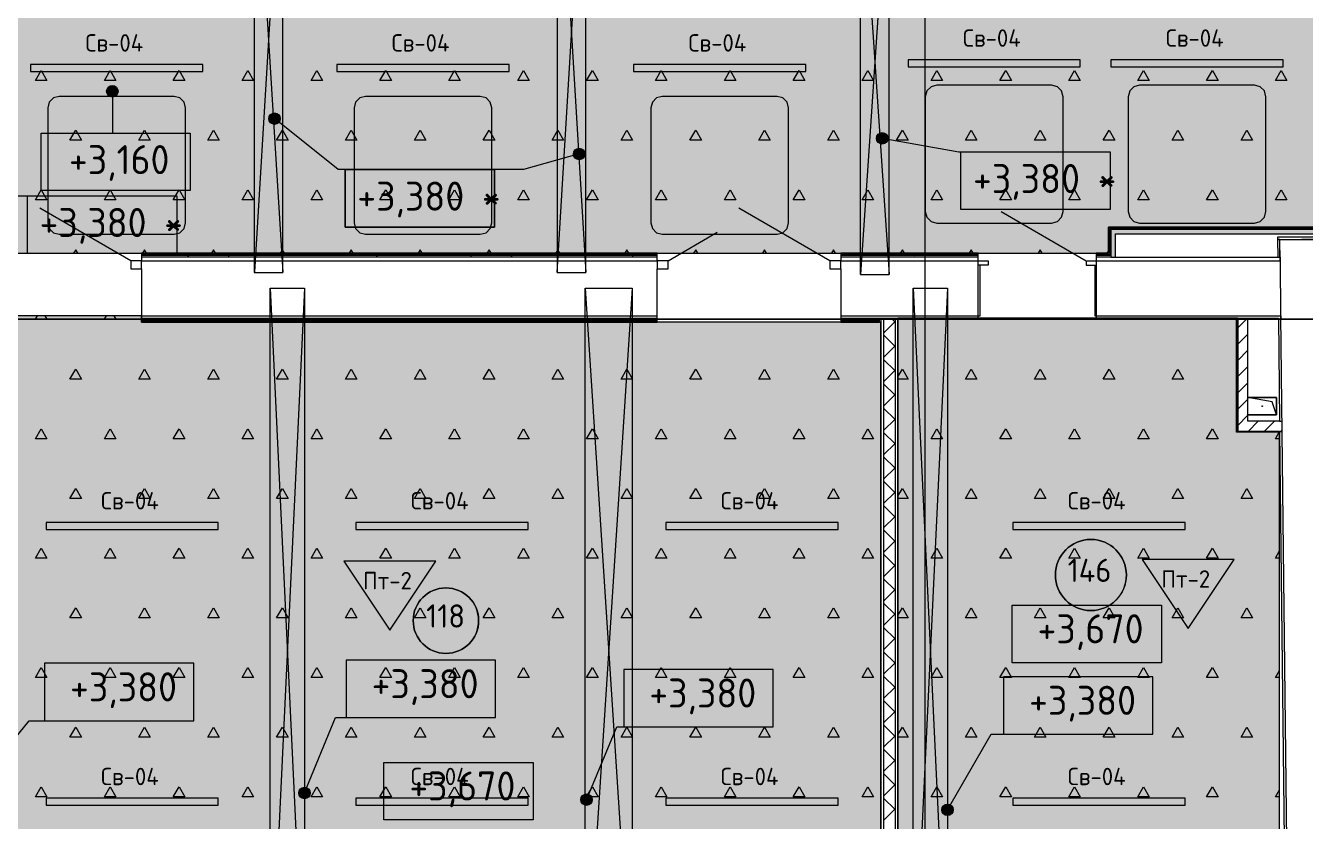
# Model space of a CAD drawing. Header units: millimetres. Extents: x -13069 to 207500, y -71366 to 56785.
# Drawn here: x 149590 to 160737, y 5903 to 12830 of the extents above; entities that cross this region are included whole.
import ezdxf

# ---------------------------------------------------------------- set-up
doc = ezdxf.new("R2010")
doc.units = ezdxf.units.MM
for name, color, linetype, true_color in [('PDF _зоны-номер помещения', 7, 'Continuous', 0xffffff), ('PDF _Ригели', 7, 'Continuous', 0x959595), ('PDF _светильники', 7, 'Continuous', 0xffffff)]:
    doc.layers.add(name, color=color, linetype=linetype, true_color=true_color)
for name, color, linetype in [('PDF _Подложка без мебели', 7, 'Continuous'), ('PDF _Потолки - марка', 7, 'Continuous'), ('PDF _потолки - панели', 7, 'Continuous'), ('PDF _Текст', 7, 'Continuous')]:
    doc.layers.add(name, color=color, linetype=linetype)
doc.layers.add('PDF _Потолки', color=7, linetype='Continuous', lineweight=5, true_color=0x535353)
doc.styles.add('PDF GOST Common', font='GOST_Common.ttf')

msp = doc.modelspace()

# ---------------------------------------------------------------- hatches: boundary and pattern name
at = {"layer": 'PDF _Потолки', "true_color": 0xffffff, "transparency": 33554559}
msp.add_hatch(color=7, dxfattribs=at).paths.add_polyline_path([(119128.221, 14242.141), (121251.121, 14242.141), (126067.622, 14242.141), (126067.622, 13946.441), (126557.621, 13946.441), (126557.621, 14207.144), (129642.823, 14207.144), (129642.823, 14690.042), (133288.121, 14687.841), (133288.023, 15333.041), (132857.121, 15334.042), (132856.822, 19369.543), (135145.723, 19346.142), (135145.723, 15309.042), (134988.023, 15309.442), (134988.023, 14684.341), (151828.019, 14650.143), (151829.222, 15275.143), (151547.02, 15275.741), (151547.02, 19362.341), (153628.324, 19362.341), (153628.324, 15271.441), (153528.221, 15271.643), (153527.024, 14646.041), (156880.424, 14639.843), (156880.424, 14124.041), (160431.12, 14124.041), (160431.12, 13922.341), (160893.119, 13922.341), (160893.119, 14198.043), (165522.02, 14198.043), (165522.02, 14629.043), (167312.022, 14629.043), (167312.022, 14265.341), (167721.025, 14265.341), (167731.523, 10817.843), (166409.52, 10817.843), (166409.52, 10576.342), (160953.819, 10576.342), (160953.819, 11076.141), (160431.12, 11076.141), (159023.222, 11076.141), (159023.222, 10848.541), (146474.62, 10848.541), (140432.121, 10848.541), (126576.121, 10848.541), (126576.121, 11069.042), (126086.521, 11069.042), (126086.521, 10573.541), (119128.221, 10573.541)])
at = {"layer": 'PDF _Потолки', "true_color": 0xcccccc, "transparency": 33554559}
for points in [[(149020.921, 10303.543), (150601.023, 10303.543), (150601.023, 10248.541), (157038.322, 10248.541), (157038.322, 4617.541), (157038.322, 4476.641), (155297.221, 4476.641), (155297.221, 4616.644), (154257.121, 4616.644), (154257.121, 4476.641), (149652.122, 4476.641), (149652.122, 4616.644), (149020.921, 4616.644)], [(157188.322, 4476.641), (157188.322, 10283.541), (160148.521, 10283.541), (160148.521, 9298.043), (160512.321, 9298.043), (160512.321, 4476.641)]]:
    msp.add_hatch(color=254, dxfattribs=at).paths.add_polyline_path(points)
at = {"layer": 'PDF _потолки - панели', "true_color": 0xbfffbf, "transparency": 33554559}
msp.add_hatch(color=254, dxfattribs=at).paths.add_polyline_path([(157526.622, 11111.242), (157476.622, 11124.642), (157440.025, 11161.242), (157426.622, 11211.242), (157426.622, 12211.242), (157440.025, 12261.242), (157476.622, 12297.842), (157526.622, 12311.242), (158526.622, 12311.242), (158576.622, 12297.842), (158613.224, 12261.242), (158626.622, 12211.242), (158626.622, 11211.242), (158613.224, 11161.242), (158576.622, 11124.642), (158526.622, 11111.242)])
at = {"layer": 'PDF _потолки - панели', "true_color": 0xc0ffff, "transparency": 33554559}
msp.add_hatch(color=254, dxfattribs=at).paths.add_polyline_path([(159293.522, 11111.242), (159243.522, 11124.642), (159206.919, 11161.242), (159193.522, 11211.242), (159193.522, 12211.242), (159206.919, 12261.242), (159243.522, 12297.842), (159293.522, 12311.242), (160293.522, 12311.242), (160343.522, 12297.842), (160380.119, 12261.242), (160393.522, 12211.242), (160393.522, 11211.242), (160380.119, 11161.242), (160343.522, 11124.642), (160293.522, 11111.242)])
at = {"layer": 'PDF _потолки - панели', "true_color": 0x7fbbd8, "transparency": 33554559}
msp.add_hatch(color=143, dxfattribs=at).paths.add_polyline_path([(149883.622, 11013.543), (149833.622, 11026.943), (149797.02, 11063.543), (149783.622, 11113.543), (149783.622, 12113.543), (149797.02, 12163.543), (149833.622, 12200.143), (149883.622, 12213.543), (150883.622, 12213.543), (150933.622, 12200.143), (150970.219, 12163.543), (150983.622, 12113.543), (150983.622, 11113.543), (150970.219, 11063.543), (150933.622, 11026.943), (150883.622, 11013.543)])
at = {"layer": 'PDF _потолки - панели', "true_color": 0x7b6544, "transparency": 33554559}
msp.add_hatch(color=37, dxfattribs=at).paths.add_polyline_path([(152550.92, 11013.543), (152500.92, 11026.943), (152464.323, 11063.543), (152450.92, 11113.543), (152450.92, 12113.543), (152464.323, 12163.543), (152500.92, 12200.143), (152550.92, 12213.543), (153550.92, 12213.543), (153600.92, 12200.143), (153637.522, 12163.543), (153650.92, 12113.543), (153650.92, 11113.543), (153637.522, 11063.543), (153600.92, 11026.943), (153550.92, 11013.543)])
at = {"layer": 'PDF _потолки - панели', "transparency": 33554559}
msp.add_hatch(color=256, dxfattribs=at).paths.add_polyline_path([(152550.92, 11013.543), (152500.92, 11026.943), (152464.323, 11063.543), (152450.92, 11113.543), (152450.92, 12113.543), (152464.323, 12163.543), (152500.92, 12200.143), (152550.92, 12213.543), (153550.92, 12213.543), (153600.92, 12200.143), (153637.522, 12163.543), (153650.92, 12113.543), (153650.92, 11113.543), (153637.522, 11063.543), (153600.92, 11026.943), (153550.92, 11013.543)])
at = {"layer": 'PDF _потолки - панели', "true_color": 0xffffff, "transparency": 33554559}
msp.add_hatch(color=7, dxfattribs=at).paths.add_polyline_path([(155136.021, 11013.543), (155086.021, 11026.943), (155049.424, 11063.543), (155036.021, 11113.543), (155036.021, 12113.543), (155049.424, 12163.543), (155086.021, 12200.143), (155136.021, 12213.543), (156136.021, 12213.543), (156186.021, 12200.143), (156222.624, 12163.543), (156236.021, 12113.543), (156236.021, 11113.543), (156222.624, 11063.543), (156186.021, 11026.943), (156136.021, 11013.543)])
at = {"layer": 'PDF _Ригели', "transparency": 33554559}
for points in [[(150395.921, 12258.343), (150381.321, 12223.043), (150345.921, 12208.343), (150310.52, 12223.043), (150295.921, 12258.343), (150310.52, 12293.743), (150345.921, 12308.343), (150381.321, 12293.743)], [(151808.921, 12019.943), (151794.224, 11984.542), (151758.921, 11969.943), (151723.521, 11984.542), (151708.921, 12019.943), (151723.521, 12055.242), (151758.921, 12069.943), (151794.224, 12055.242)], [(157101.524, 11848.843), (157086.924, 11813.543), (157051.524, 11798.843), (157016.221, 11813.543), (157001.524, 11848.843), (157016.221, 11884.243), (157051.524, 11898.843), (157086.924, 11884.243)], [(154461.619, 11712.643), (154446.922, 11677.243), (154411.619, 11662.643), (154376.225, 11677.243), (154361.619, 11712.643), (154376.225, 11747.943), (154411.619, 11762.643), (154446.922, 11747.943)], [(152069.621, 6150.143), (152054.924, 6114.843), (152019.621, 6100.143), (151984.22, 6114.843), (151969.621, 6150.143), (151984.22, 6185.543), (152019.621, 6200.143), (152054.924, 6185.543)], [(154526.622, 6091.543), (154511.924, 6056.243), (154476.622, 6041.54), (154441.221, 6056.243), (154426.622, 6091.543), (154441.221, 6126.943), (154476.622, 6141.543), (154511.924, 6126.943)], [(157669.621, 6003.643), (157654.924, 5968.341), (157619.621, 5953.643), (157584.22, 5968.341), (157569.621, 6003.643), (157584.22, 6039.044), (157619.621, 6053.643), (157654.924, 6039.044)]]:
    msp.add_hatch(color=256, dxfattribs=at).paths.add_polyline_path(points)

# ---------------------------------------------------------------- linework, layer by layer
at = {"layer": 'PDF _зоны-номер помещения', "color": 7, "lineweight": 13}
for points in [[(158868.522, 8357.043, 0.414160484), (158559.22, 8047.741, 0.414213446), (158868.522, 7738.342, 0.414266533), (159177.922, 8047.741, 0.414213554)], [(153251.322, 7935.543, 0.414185532), (152966.124, 7650.341, 0.414183634), (153251.322, 7365.142, 0.414183693), (153536.521, 7650.341, 0.41418559)]]:
    msp.add_lwpolyline(points, format="xyb", close=True, dxfattribs=at)
at = {"layer": 'PDF _зоны-номер помещения', "color": 7, "lineweight": 0}
for centre, radius in [((158868.593, 8047.734), 309.329), ((153251.321, 7650.424), 285.201)]:
    msp.add_circle(centre, radius, dxfattribs=at)
at = {"layer": 'PDF _Подложка без мебели', "lineweight": 18}
for points in [[(157426.622, -7031.659, -0.414190219), (157826.622, -7431.659, -0.4141845), (157426.622, -7831.659, -0.4141845), (157026.622, -7431.659, -0.414190219), (157426.622, -7031.659), (157426.622, 22991.241)], [(107330.522, 10273.342, -0.414188812), (106930.522, 9873.342, -0.414281909), (106530.522, 10273.342, -0.414279097), (106930.522, 10673.342, -0.414186), (107330.522, 10273.342), (174981.919, 10273.342), (108862.323, 10273.342)], [(160361.521, 9520.541, 0.419624113), (160359.019, 9518.041, 0.419609114), (160361.521, 9515.542)]]:
    msp.add_lwpolyline(points, format="xyb", dxfattribs=at)
for points in [[(150506.022, 10783.541), (149713.621, 11241.043)], [(156596.025, 10783.541), (155803.624, 11241.043)], [(158087.724, 11211.541), (158829.02, 10783.541), (158916.02, 10783.541), (158916.02, 10743.542), (158916.02, 10303.543), (160521.22, 10303.543), (160522.325, 10303.543), (160522.325, 10283.541), (160521.421, 10283.541)], [(159083.219, 10813.543), (159083.219, 11016.143), (160918.821, 11016.143), (160918.821, 10582.342), (160953.819, 10582.342), (160953.819, 11076.141), (159023.222, 11076.141), (159023.222, 10848.541), (158916.02, 10848.541), (158916.02, 10783.541), (160515.922, 10783.541), (160521.22, 10303.543), (160586.021, 4456.64), (159897.221, 4456.64), (159897.221, 4046.643), (159897.221, 3986.645), (159807.225, 3986.645), (159897.221, 3986.645), (159897.221, 4046.643), (159807.225, 4046.643), (159807.225, 3986.645)], [(160942.82, 10582.342), (160942.82, 11065.142), (159034.22, 11065.142), (159034.22, 10837.542), (158916.02, 10837.542)], [(160918.821, 11056.143), (159043.223, 11056.143), (159043.223, 10813.543), (158916.02, 10813.543)], [(155186.021, 10783.541), (155614.72, 11031.042)], [(159043.223, 10813.543), (160516.221, 10813.543), (160516.221, 10783.541), (160515.922, 10783.541), (160513.822, 10968.743), (160893.821, 10972.943), (160966.02, 4456.64), (160586.021, 4452.343), (160586.021, 4456.64), (160586.521, 4456.64), (160586.521, 4476.641), (160585.82, 4476.641)], [(155091.02, 10837.542), (150601.023, 10837.542)], [(155091.02, 10828.543), (150601.023, 10828.543)], [(155091.02, 10813.543), (150601.023, 10813.543)], [(151011.32, 10816.143), (151004.124, 10828.543)], [(151082.621, 10817.541), (151116.221, 10817.541)], [(151364.72, 10813.543), (151360.124, 10821.643)], [(151387.425, 10817.541), (151387.425, 10817.541)], [(151387.425, 10817.541), (151421.025, 10817.541)], [(151590.623, 10817.541), (151624.223, 10817.541)], [(152098.625, 10817.541), (152132.225, 10817.541)], [(152098.625, 10817.541), (152098.625, 10817.541)], [(152098.625, 10817.541), (152098.625, 10817.541)], [(152403.422, 10817.541), (152437.022, 10817.541)], [(152651.42, 10828.543), (152642.82, 10813.543)], [(152708.219, 10817.541), (152708.219, 10817.541)], [(152708.219, 10817.541), (152741.819, 10817.541)], [(153317.82, 10817.541), (153351.42, 10817.541)], [(153470.921, 10825.543), (153464.024, 10813.543)], [(153622.624, 10817.541), (153622.624, 10817.541)], [(153622.624, 10817.541), (153656.224, 10817.541)], [(153828.422, 10813.543), (153819.725, 10828.543)], [(153825.822, 10817.541), (153859.422, 10817.541)], [(154333.824, 10817.541), (154367.424, 10817.541)], [(154333.824, 10817.541), (154333.824, 10817.541)], [(154333.824, 10817.541), (154333.824, 10817.541)], [(154638.621, 10817.541), (154672.221, 10817.541)], [(154880.119, 10820.742), (154875.621, 10828.543)], [(154880.119, 10820.742), (154880.119, 10820.742)], [(154943.425, 10817.541), (154943.425, 10817.541)], [(154943.425, 10817.541), (154977.024, 10817.541)], [(157886.021, 10837.542), (156691.02, 10837.542)], [(157886.021, 10828.543), (156691.02, 10828.543)], [(157886.021, 10813.543), (156691.02, 10813.543)], [(156873.82, 10817.541), (156907.42, 10817.541)], [(157178.624, 10817.541), (157178.624, 10817.541)], [(157178.624, 10817.541), (157212.223, 10817.541)], [(157339.72, 10820.843), (157335.52, 10813.543)], [(157339.72, 10820.843), (157339.72, 10820.843)], [(157788.224, 10817.541), (157821.824, 10817.541)], [(159043.223, 10828.543), (158916.02, 10828.543)], [(158977.922, 10813.641), (158977.922, 10813.543)], [(150601.023, 10713.543), (150601.023, 10303.543), (155091.02, 10303.543), (155091.02, 10713.543)], [(156691.02, 10713.543), (156691.02, 10303.543), (157886.021, 10303.543), (157886.021, 10743.542), (157886.021, 10783.541), (157973.02, 10783.541), (157973.02, 10743.542), (157886.021, 10743.542)], [(156691.02, 10283.541), (157026.322, 10283.541), (157886.021, 10283.541), (157886.021, 10303.543), (157903.019, 10303.543), (157903.019, 10743.542)], [(158903.019, 10743.542), (158903.019, 10303.543), (158916.02, 10303.543), (158916.02, 10283.541), (160501.42, 10283.541), (160511.32, 9386.041), (160236.521, 9386.041), (160236.521, 10271.542), (160148.521, 10271.542), (160148.521, 9298.043), (160512.321, 9298.043), (160565.824, 4476.641), (159897.221, 4476.641), (158137.223, 4476.641)], [(158829.02, 10783.541), (158829.02, 10743.542), (158916.02, 10743.542)], [(150601.023, 10303.543), (150601.023, 10248.541), (155091.02, 10248.541), (155091.02, 10303.543)], [(150601.023, 10283.541), (155091.02, 10283.541)], [(150601.023, 10268.542), (155091.02, 10268.542)], [(150601.023, 10259.542), (155091.02, 10259.542)], [(150929.02, 10283.541), (150920.323, 10268.542)], [(152336.821, 10283.541), (152330.223, 10272.241)], [(152727.623, 10281.942), (152726.622, 10283.541)], [(152852.623, 10268.542), (152849.62, 10273.742)], [(153619.621, 10270.342), (153618.62, 10268.542)], [(153619.621, 10270.342), (153619.621, 10270.342)], [(153619.621, 10270.342), (153619.621, 10270.342)], [(153744.621, 10283.541), (153741.624, 10278.543)], [(153908.421, 10268.542), (153899.821, 10283.541)], [(154139.024, 10275.543), (154134.422, 10283.541)], [(154139.024, 10275.543), (154139.024, 10275.543)], [(154139.024, 10275.543), (154139.024, 10275.543)], [(154729.624, 10268.542), (154721.025, 10283.541)], [(156691.02, 10303.543), (156691.02, 10248.541), (157026.322, 10248.541), (157026.322, 10283.541)], [(156691.02, 10268.542), (157026.322, 10268.542)], [(156691.02, 10259.542), (157026.322, 10259.542)], [(157038.322, 10283.541), (157038.322, 4481.842), (157188.322, 4481.842), (157188.322, 10283.541)], [(157063.322, 10283.541), (157063.322, 4481.842)], [(157163.322, 10249.041), (157128.721, 10283.541)], [(157163.322, 10283.541), (157163.322, 4481.842)], [(160512.425, 9292.044), (160136.521, 9292.044), (160136.521, 10283.541)], [(157063.322, 10154.043), (157163.322, 10254.043)], [(157163.322, 10036.941), (157063.322, 10136.941)], [(157063.322, 9941.842), (157163.322, 10041.842)], [(157163.322, 9824.743), (157063.322, 9924.743)], [(157063.322, 9729.742), (157163.322, 9829.742)], [(157163.322, 9612.643), (157063.322, 9712.643)], [(157063.322, 9517.642), (157163.322, 9617.642)], [(160486.521, 9443.041), (160486.521, 9593.041), (160236.521, 9593.041), (160486.521, 9593.041), (160486.521, 9443.041), (160236.521, 9443.041), (160486.521, 9443.041), (160449.021, 9555.541), (160236.521, 9593.041)], [(157163.322, 9400.543), (157063.322, 9500.543)], [(157063.322, 9305.441), (157163.322, 9405.441)], [(160511.32, 9386.041), (160531.321, 9386.041)], [(157163.322, 9188.342), (157063.322, 9288.342)], [(160512.321, 9298.043), (160532.322, 9298.043)], [(157063.322, 9093.344), (157163.322, 9193.344)], [(157163.322, 8976.242), (157063.322, 9076.242)], [(157063.322, 8881.243), (157163.322, 8981.243)], [(157163.322, 8764.141), (157063.322, 8864.141)], [(157063.322, 8669.143), (157163.322, 8769.143)], [(157163.322, 8551.943), (157063.322, 8651.943)], [(157063.322, 8456.942), (157163.322, 8556.942)], [(157163.322, 8339.843), (157063.322, 8439.843)], [(157063.322, 8244.842), (157163.322, 8344.842)], [(157163.322, 8127.743), (157063.322, 8227.743)], [(157063.322, 8032.742), (157163.322, 8132.742)], [(157163.322, 7915.542), (157063.322, 8015.542)], [(157063.322, 7820.541), (157163.322, 7920.541)], [(157163.322, 7703.442), (157063.322, 7803.442)], [(157063.322, 7608.441), (157163.322, 7708.441)], [(157163.322, 7491.342), (157063.322, 7591.342)], [(157063.322, 7396.343), (157163.322, 7496.343)], [(157163.322, 7279.141), (157063.322, 7379.141)], [(157063.322, 7184.143), (157163.322, 7284.143)], [(157163.322, 7067.044), (157063.322, 7167.044)], [(157063.322, 6972.042), (157163.322, 7072.042)], [(157163.322, 6854.943), (157063.322, 6954.943)], [(157063.322, 6759.942), (157163.322, 6859.942)], [(157163.322, 6642.742), (157063.322, 6742.742)], [(157063.322, 6547.741), (157163.322, 6647.741)], [(157163.322, 6430.642), (157063.322, 6530.642)], [(157063.322, 6335.641), (157163.322, 6435.641)], [(157163.322, 6218.542), (157063.322, 6318.542)], [(157063.322, 6123.541), (157163.322, 6223.541)], [(157163.322, 6006.341), (157063.322, 6106.341)], [(157063.322, 5911.34), (157163.322, 6011.34)]]:
    msp.add_lwpolyline(points, dxfattribs=at)
for points in [[(160493.821, 10968.142), (160914.524, 10968.142), (160914.524, 10988.143), (160493.821, 10988.143)], [(160515.824, 10813.641), (160513.822, 10968.142), (160493.821, 10967.941), (160495.823, 10813.342)], [(150601.023, 10848.541), (150601.023, 10783.541), (155091.02, 10783.541), (155091.02, 10848.541)], [(156691.02, 10848.541), (156691.02, 10783.541), (157886.021, 10783.541), (157886.021, 10848.541)], [(150506.022, 10783.541), (150506.022, 10713.543), (150601.023, 10713.543), (150601.023, 10783.541)], [(155091.02, 10783.541), (155091.02, 10713.543), (155186.021, 10713.543), (155186.021, 10783.541)], [(156596.025, 10783.541), (156596.025, 10713.543), (156691.02, 10713.543), (156691.02, 10783.541)]]:
    msp.add_lwpolyline(points, close=True, dxfattribs=at)
at = {"layer": 'PDF _Подложка без мебели', "color": 250, "lineweight": 18, "true_color": 0x353535}
for points in [[(160148.521, 10198.641), (160221.421, 10271.542)], [(160148.521, 10057.241), (160236.521, 10145.242)], [(160148.521, 9915.743), (160236.521, 10003.741)], [(160148.521, 9774.343), (160236.521, 9862.341)], [(160148.521, 9632.943), (160236.521, 9720.941)], [(160148.521, 9491.543), (160236.521, 9579.544)], [(160148.521, 9350.143), (160236.521, 9438.143)], [(160325.822, 9386.041), (160237.822, 9298.043)], [(160467.222, 9386.041), (160379.222, 9298.043)], [(160532.192, 9309.51), (160520.622, 9298.043)]]:
    msp.add_lwpolyline(points, dxfattribs=at)
at = {"layer": 'PDF _Подложка без мебели', "lineweight": 18}
for points in [[(160359.019, 9518.041), (160359.019, 9519.143), (160359.721, 9520.141), (160360.82, 9520.443)], [(160361.521, 9515.542), (160360.624, 9515.542), (160359.721, 9515.942), (160359.324, 9516.741)], [(160361.521, 9520.541), (160362.822, 9520.541), (160364.024, 9519.442), (160364.024, 9518.041)], [(160364.024, 9518.041), (160364.024, 9516.641), (160362.822, 9515.542), (160361.521, 9515.542)], [(160362.12, 9520.443), (160363.224, 9520.141), (160364.024, 9519.143), (160364.024, 9518.041)], [(160364.024, 9518.041), (160364.024, 9517.541), (160363.822, 9517.141), (160363.621, 9516.741)]]:
    msp.add_open_spline(points, degree=3, dxfattribs=at)
at = {"layer": 'PDF _Подложка без мебели', "lineweight": 0, "transparency": 33554559}
for points in [[(159043.223, 11056.143), (160942.82, 11056.143), (159043.223, 11016.143), (160942.82, 11016.143)], [(159043.223, 10813.543), (159043.223, 11016.143), (159083.219, 10813.543), (159083.219, 11016.143)]]:
    msp.add_solid(points, dxfattribs=at)
at = {"layer": 'PDF _Потолки', "color": 7, "lineweight": 13}
for points in [[(149776.622, 12351.843), (149676.622, 12351.843), (149726.622, 12438.442)], [(150376.622, 12351.843), (150276.622, 12351.843), (150326.622, 12438.442)], [(150976.622, 12351.843), (150876.622, 12351.843), (150926.622, 12438.442)], [(151576.622, 12351.843), (151476.622, 12351.843), (151526.622, 12438.442)], [(152176.622, 12351.843), (152076.622, 12351.843), (152126.622, 12438.442)], [(152776.622, 12351.843), (152676.622, 12351.843), (152726.622, 12438.442)], [(153376.622, 12351.843), (153276.622, 12351.843), (153326.622, 12438.442)], [(153976.622, 12351.843), (153876.622, 12351.843), (153926.622, 12438.442)], [(154576.622, 12351.843), (154476.622, 12351.843), (154526.622, 12438.442)], [(155176.622, 12351.843), (155076.622, 12351.843), (155126.622, 12438.442)], [(155776.622, 12351.843), (155676.622, 12351.843), (155726.622, 12438.442)], [(156376.622, 12351.843), (156276.622, 12351.843), (156326.622, 12438.442)], [(156976.622, 12351.843), (156876.622, 12351.843), (156926.622, 12438.442)], [(157576.622, 12351.843), (157476.622, 12351.843), (157526.622, 12438.442)], [(158176.622, 12351.843), (158076.622, 12351.843), (158126.622, 12438.442)], [(158776.622, 12351.843), (158676.622, 12351.843), (158726.622, 12438.442)], [(159376.622, 12351.843), (159276.622, 12351.843), (159326.622, 12438.442)], [(159976.622, 12351.843), (159876.622, 12351.843), (159926.622, 12438.442)], [(160576.622, 12351.843), (160476.622, 12351.843), (160526.622, 12438.442)], [(150076.622, 11832.241), (149976.622, 11832.241), (150026.622, 11918.841)], [(150676.622, 11832.241), (150576.622, 11832.241), (150626.622, 11918.841)], [(151276.622, 11832.241), (151176.622, 11832.241), (151226.622, 11918.841)], [(151876.622, 11832.241), (151776.622, 11832.241), (151826.622, 11918.841)], [(152476.622, 11832.241), (152376.622, 11832.241), (152426.622, 11918.841)], [(153076.622, 11832.241), (152976.622, 11832.241), (153026.622, 11918.841)], [(153676.622, 11832.241), (153576.622, 11832.241), (153626.622, 11918.841)], [(154276.622, 11832.241), (154176.622, 11832.241), (154226.622, 11918.841)], [(154876.622, 11832.241), (154776.622, 11832.241), (154826.622, 11918.841)], [(155476.622, 11832.241), (155376.622, 11832.241), (155426.622, 11918.841)], [(156076.622, 11832.241), (155976.622, 11832.241), (156026.622, 11918.841)], [(156676.622, 11832.241), (156576.622, 11832.241), (156626.622, 11918.841)], [(157276.622, 11832.241), (157176.622, 11832.241), (157226.622, 11918.841)], [(157876.622, 11832.241), (157776.622, 11832.241), (157826.622, 11918.841)], [(158476.622, 11832.241), (158376.622, 11832.241), (158426.622, 11918.841)], [(159076.622, 11832.241), (158976.622, 11832.241), (159026.622, 11918.841)], [(159676.622, 11832.241), (159576.622, 11832.241), (159626.622, 11918.841)], [(160276.622, 11832.241), (160176.622, 11832.241), (160226.622, 11918.841)], [(149776.622, 11312.643), (149676.622, 11312.643), (149726.622, 11399.243)], [(150376.622, 11312.643), (150276.622, 11312.643), (150326.622, 11399.243)], [(150976.622, 11312.643), (150876.622, 11312.643), (150926.622, 11399.243)], [(151576.622, 11312.643), (151476.622, 11312.643), (151526.622, 11399.243)], [(152176.622, 11312.643), (152076.622, 11312.643), (152126.622, 11399.243)], [(152776.622, 11312.643), (152676.622, 11312.643), (152726.622, 11399.243)], [(153376.622, 11312.643), (153276.622, 11312.643), (153326.622, 11399.243)], [(153976.622, 11312.643), (153876.622, 11312.643), (153926.622, 11399.243)], [(154576.622, 11312.643), (154476.622, 11312.643), (154526.622, 11399.243)], [(155176.622, 11312.643), (155076.622, 11312.643), (155126.622, 11399.243)], [(155776.622, 11312.643), (155676.622, 11312.643), (155726.622, 11399.243)], [(156376.622, 11312.643), (156276.622, 11312.643), (156326.622, 11399.243)], [(156976.622, 11312.643), (156876.622, 11312.643), (156926.622, 11399.243)], [(157576.622, 11312.643), (157476.622, 11312.643), (157526.622, 11399.243)], [(158176.622, 11312.643), (158076.622, 11312.643), (158126.622, 11399.243)], [(158776.622, 11312.643), (158676.622, 11312.643), (158726.622, 11399.243)], [(159376.622, 11312.643), (159276.622, 11312.643), (159326.622, 11399.243)], [(159976.622, 11312.643), (159876.622, 11312.643), (159926.622, 11399.243)], [(160576.622, 11312.643), (160476.622, 11312.643), (160526.622, 11399.243)], [(149020.921, 10303.543), (149020.921, 4616.644), (149652.122, 4616.644), (149652.122, 4476.641), (154257.121, 4476.641), (154257.121, 4616.644), (155297.221, 4616.644), (155297.221, 4476.641), (157038.322, 4476.641), (157038.322, 4617.645), (157038.322, 10248.541), (150601.023, 10248.541), (150601.023, 10303.543)], [(157188.322, 4476.641), (160512.321, 4476.641), (160512.321, 9298.043), (160148.521, 9298.043), (160148.521, 10283.541), (157188.322, 10283.541)], [(150076.622, 9753.741), (149976.622, 9753.741), (150026.622, 9840.341)], [(150676.622, 9753.741), (150576.622, 9753.741), (150626.622, 9840.341)], [(151276.622, 9753.741), (151176.622, 9753.741), (151226.622, 9840.341)], [(151876.622, 9753.741), (151776.622, 9753.741), (151826.622, 9840.341)], [(152476.622, 9753.741), (152376.622, 9753.741), (152426.622, 9840.341)], [(153076.622, 9753.741), (152976.622, 9753.741), (153026.622, 9840.341)], [(153676.622, 9753.741), (153576.622, 9753.741), (153626.622, 9840.341)], [(154276.622, 9753.741), (154176.622, 9753.741), (154226.622, 9840.341)], [(154876.622, 9753.741), (154776.622, 9753.741), (154826.622, 9840.341)], [(155476.622, 9753.741), (155376.622, 9753.741), (155426.622, 9840.341)], [(156076.622, 9753.741), (155976.622, 9753.741), (156026.622, 9840.341)], [(156676.622, 9753.741), (156576.622, 9753.741), (156626.622, 9840.341)], [(157876.622, 9753.741), (157776.622, 9753.741), (157826.622, 9840.341)], [(158476.622, 9753.741), (158376.622, 9753.741), (158426.622, 9840.341)], [(159076.622, 9753.741), (158976.622, 9753.741), (159026.622, 9840.341)], [(159676.622, 9753.741), (159576.622, 9753.741), (159626.622, 9840.341)], [(149776.622, 9234.143), (149676.622, 9234.143), (149726.622, 9320.742)], [(150376.622, 9234.143), (150276.622, 9234.143), (150326.622, 9320.742)], [(150976.622, 9234.143), (150876.622, 9234.143), (150926.622, 9320.742)], [(151576.622, 9234.143), (151476.622, 9234.143), (151526.622, 9320.742)], [(152176.622, 9234.143), (152076.622, 9234.143), (152126.622, 9320.742)], [(152776.622, 9234.143), (152676.622, 9234.143), (152726.622, 9320.742)], [(153376.622, 9234.143), (153276.622, 9234.143), (153326.622, 9320.742)], [(153976.622, 9234.143), (153876.622, 9234.143), (153926.622, 9320.742)], [(154576.622, 9234.143), (154476.622, 9234.143), (154526.622, 9320.742)], [(155176.622, 9234.143), (155076.622, 9234.143), (155126.622, 9320.742)], [(155776.622, 9234.143), (155676.622, 9234.143), (155726.622, 9320.742)], [(156376.622, 9234.143), (156276.622, 9234.143), (156326.622, 9320.742)], [(156976.622, 9234.143), (156876.622, 9234.143), (156926.622, 9320.742)], [(157576.622, 9234.143), (157476.622, 9234.143), (157526.622, 9320.742)], [(158176.622, 9234.143), (158076.622, 9234.143), (158126.622, 9320.742)], [(158776.622, 9234.143), (158676.622, 9234.143), (158726.622, 9320.742)], [(159376.622, 9234.143), (159276.622, 9234.143), (159326.622, 9320.742)], [(159976.622, 9234.143), (159876.622, 9234.143), (159926.622, 9320.742)], [(150076.622, 8714.541), (149976.622, 8714.541), (150026.622, 8801.141)], [(150676.622, 8714.541), (150576.622, 8714.541), (150626.622, 8801.141)], [(151276.622, 8714.541), (151176.622, 8714.541), (151226.622, 8801.141)], [(151876.622, 8714.541), (151776.622, 8714.541), (151826.622, 8801.141)], [(152476.622, 8714.541), (152376.622, 8714.541), (152426.622, 8801.141)], [(153076.622, 8714.541), (152976.622, 8714.541), (153026.622, 8801.141)], [(153676.622, 8714.541), (153576.622, 8714.541), (153626.622, 8801.141)], [(154276.622, 8714.541), (154176.622, 8714.541), (154226.622, 8801.141)], [(154876.622, 8714.541), (154776.622, 8714.541), (154826.622, 8801.141)], [(155476.622, 8714.541), (155376.622, 8714.541), (155426.622, 8801.141)], [(156076.622, 8714.541), (155976.622, 8714.541), (156026.622, 8801.141)], [(156676.622, 8714.541), (156576.622, 8714.541), (156626.622, 8801.141)], [(157876.622, 8714.541), (157776.622, 8714.541), (157826.622, 8801.141)], [(158476.622, 8714.541), (158376.622, 8714.541), (158426.622, 8801.141)], [(159076.622, 8714.541), (158976.622, 8714.541), (159026.622, 8801.141)], [(159676.622, 8714.541), (159576.622, 8714.541), (159626.622, 8801.141)], [(160276.622, 8714.541), (160176.622, 8714.541), (160226.622, 8801.141)], [(149776.622, 8194.943), (149676.622, 8194.943), (149726.622, 8281.542)], [(150376.622, 8194.943), (150276.622, 8194.943), (150326.622, 8281.542)], [(150976.622, 8194.943), (150876.622, 8194.943), (150926.622, 8281.542)], [(151576.622, 8194.943), (151476.622, 8194.943), (151526.622, 8281.542)], [(152176.622, 8194.943), (152076.622, 8194.943), (152126.622, 8281.542)], [(152776.622, 8194.943), (152676.622, 8194.943), (152726.622, 8281.542)], [(153376.622, 8194.943), (153276.622, 8194.943), (153326.622, 8281.542)], [(153976.622, 8194.943), (153876.622, 8194.943), (153926.622, 8281.542)], [(154576.622, 8194.943), (154476.622, 8194.943), (154526.622, 8281.542)], [(155176.622, 8194.943), (155076.622, 8194.943), (155126.622, 8281.542)], [(155776.622, 8194.943), (155676.622, 8194.943), (155726.622, 8281.542)], [(156376.622, 8194.943), (156276.622, 8194.943), (156326.622, 8281.542)], [(156976.622, 8194.943), (156876.622, 8194.943), (156926.622, 8281.542)], [(157576.622, 8194.943), (157476.622, 8194.943), (157526.622, 8281.542)], [(158176.622, 8194.943), (158076.622, 8194.943), (158126.622, 8281.542)], [(158776.622, 8194.943), (158676.622, 8194.943), (158726.622, 8281.542)], [(159376.622, 8194.943), (159276.622, 8194.943), (159326.622, 8281.542)], [(159976.622, 8194.943), (159876.622, 8194.943), (159926.622, 8281.542)], [(150076.622, 7675.341), (149976.622, 7675.341), (150026.622, 7761.941)], [(150676.622, 7675.341), (150576.622, 7675.341), (150626.622, 7761.941)], [(151276.622, 7675.341), (151176.622, 7675.341), (151226.622, 7761.941)], [(151876.622, 7675.341), (151776.622, 7675.341), (151826.622, 7761.941)], [(152476.622, 7675.341), (152376.622, 7675.341), (152426.622, 7761.941)], [(153076.622, 7675.341), (152976.622, 7675.341), (153026.622, 7761.941)], [(153676.622, 7675.341), (153576.622, 7675.341), (153626.622, 7761.941)], [(154276.622, 7675.341), (154176.622, 7675.341), (154226.622, 7761.941)], [(154876.622, 7675.341), (154776.622, 7675.341), (154826.622, 7761.941)], [(155476.622, 7675.341), (155376.622, 7675.341), (155426.622, 7761.941)], [(156076.622, 7675.341), (155976.622, 7675.341), (156026.622, 7761.941)], [(156676.622, 7675.341), (156576.622, 7675.341), (156626.622, 7761.941)], [(157876.622, 7675.341), (157776.622, 7675.341), (157826.622, 7761.941)], [(158476.622, 7675.341), (158376.622, 7675.341), (158426.622, 7761.941)], [(159076.622, 7675.341), (158976.622, 7675.341), (159026.622, 7761.941)], [(159676.622, 7675.341), (159576.622, 7675.341), (159626.622, 7761.941)], [(160276.622, 7675.341), (160176.622, 7675.341), (160226.622, 7761.941)], [(149776.622, 7155.642), (149676.622, 7155.642), (149726.622, 7242.242)], [(150376.622, 7155.642), (150276.622, 7155.642), (150326.622, 7242.242)], [(150976.622, 7155.642), (150876.622, 7155.642), (150926.622, 7242.242)], [(151576.622, 7155.642), (151476.622, 7155.642), (151526.622, 7242.242)], [(152176.622, 7155.642), (152076.622, 7155.642), (152126.622, 7242.242)], [(152776.622, 7155.642), (152676.622, 7155.642), (152726.622, 7242.242)], [(153376.622, 7155.642), (153276.622, 7155.642), (153326.622, 7242.242)], [(153976.622, 7155.642), (153876.622, 7155.642), (153926.622, 7242.242)], [(154576.622, 7155.642), (154476.622, 7155.642), (154526.622, 7242.242)], [(155176.622, 7155.642), (155076.622, 7155.642), (155126.622, 7242.242)], [(155776.622, 7155.642), (155676.622, 7155.642), (155726.622, 7242.242)], [(156376.622, 7155.642), (156276.622, 7155.642), (156326.622, 7242.242)], [(156976.622, 7155.642), (156876.622, 7155.642), (156926.622, 7242.242)], [(157576.622, 7155.642), (157476.622, 7155.642), (157526.622, 7242.242)], [(158176.622, 7155.642), (158076.622, 7155.642), (158126.622, 7242.242)], [(158776.622, 7155.642), (158676.622, 7155.642), (158726.622, 7242.242)], [(159376.622, 7155.642), (159276.622, 7155.642), (159326.622, 7242.242)], [(159976.622, 7155.642), (159876.622, 7155.642), (159926.622, 7242.242)], [(150076.622, 6636.041), (149976.622, 6636.041), (150026.622, 6722.644)], [(150676.622, 6636.041), (150576.622, 6636.041), (150626.622, 6722.644)], [(151276.622, 6636.041), (151176.622, 6636.041), (151226.622, 6722.644)], [(151876.622, 6636.041), (151776.622, 6636.041), (151826.622, 6722.644)], [(152476.622, 6636.041), (152376.622, 6636.041), (152426.622, 6722.644)], [(153076.622, 6636.041), (152976.622, 6636.041), (153026.622, 6722.644)], [(153676.622, 6636.041), (153576.622, 6636.041), (153626.622, 6722.644)], [(154276.622, 6636.041), (154176.622, 6636.041), (154226.622, 6722.644)], [(154876.622, 6636.041), (154776.622, 6636.041), (154826.622, 6722.644)], [(155476.622, 6636.041), (155376.622, 6636.041), (155426.622, 6722.644)], [(156076.622, 6636.041), (155976.622, 6636.041), (156026.622, 6722.644)], [(156676.622, 6636.041), (156576.622, 6636.041), (156626.622, 6722.644)], [(157876.622, 6636.041), (157776.622, 6636.041), (157826.622, 6722.644)], [(158476.622, 6636.041), (158376.622, 6636.041), (158426.622, 6722.644)], [(159076.622, 6636.041), (158976.622, 6636.041), (159026.622, 6722.644)], [(159676.622, 6636.041), (159576.622, 6636.041), (159626.622, 6722.644)], [(160276.622, 6636.041), (160176.622, 6636.041), (160226.622, 6722.644)], [(149776.622, 6116.442), (149676.622, 6116.442), (149726.622, 6203.042)], [(150376.622, 6116.442), (150276.622, 6116.442), (150326.622, 6203.042)], [(150976.622, 6116.442), (150876.622, 6116.442), (150926.622, 6203.042)], [(151576.622, 6116.442), (151476.622, 6116.442), (151526.622, 6203.042)], [(152176.622, 6116.442), (152076.622, 6116.442), (152126.622, 6203.042)], [(152776.622, 6116.442), (152676.622, 6116.442), (152726.622, 6203.042)], [(153376.622, 6116.442), (153276.622, 6116.442), (153326.622, 6203.042)], [(153976.622, 6116.442), (153876.622, 6116.442), (153926.622, 6203.042)], [(154576.622, 6116.442), (154476.622, 6116.442), (154526.622, 6203.042)], [(155176.622, 6116.442), (155076.622, 6116.442), (155126.622, 6203.042)], [(155776.622, 6116.442), (155676.622, 6116.442), (155726.622, 6203.042)], [(156376.622, 6116.442), (156276.622, 6116.442), (156326.622, 6203.042)], [(156976.622, 6116.442), (156876.622, 6116.442), (156926.622, 6203.042)], [(157576.622, 6116.442), (157476.622, 6116.442), (157526.622, 6203.042)], [(158176.622, 6116.442), (158076.622, 6116.442), (158126.622, 6203.042)], [(158776.622, 6116.442), (158676.622, 6116.442), (158726.622, 6203.042)], [(159376.622, 6116.442), (159276.622, 6116.442), (159326.622, 6203.042)], [(159976.622, 6116.442), (159876.622, 6116.442), (159926.622, 6203.042)]]:
    msp.add_lwpolyline(points, close=True, dxfattribs=at)
for points in [[(126576.121, 10848.541), (140432.121, 10848.541), (146474.62, 10848.541), (159023.222, 10848.541), (159023.222, 11076.141), (160431.12, 11076.141), (160953.819, 11076.141)], [(150044.523, 10848.541), (150026.622, 10879.544), (150008.72, 10848.541)], [(150644.523, 10848.541), (150626.622, 10879.544), (150608.72, 10848.541)], [(151244.523, 10848.541), (151226.622, 10879.544), (151208.72, 10848.541)], [(151844.523, 10848.541), (151826.622, 10879.544), (151808.72, 10848.541)], [(152444.523, 10848.541), (152426.622, 10879.544), (152408.72, 10848.541)], [(153044.523, 10848.541), (153026.622, 10879.544), (153008.72, 10848.541)], [(153644.523, 10848.541), (153626.622, 10879.544), (153608.72, 10848.541)], [(154244.523, 10848.541), (154226.622, 10879.544), (154208.72, 10848.541)], [(154844.523, 10848.541), (154826.622, 10879.544), (154808.72, 10848.541)], [(155444.523, 10848.541), (155426.622, 10879.544), (155408.72, 10848.541)], [(156044.523, 10848.541), (156026.622, 10879.544), (156008.72, 10848.541)], [(156644.523, 10848.541), (156626.622, 10879.544), (156608.72, 10848.541)], [(157244.523, 10848.541), (157226.622, 10879.544), (157208.72, 10848.541)], [(157844.523, 10848.541), (157826.622, 10879.544), (157808.72, 10848.541)], [(158444.523, 10848.541), (158426.622, 10879.544), (158408.72, 10848.541)], [(159023.222, 10873.641), (159008.72, 10848.541)], [(149759.123, 10303.543), (149776.622, 10273.342), (149676.622, 10273.342), (149694.023, 10303.543)], [(150359.123, 10303.543), (150376.622, 10273.342), (150276.622, 10273.342), (150294.023, 10303.543)], [(157570.719, 10283.541), (157576.622, 10273.342), (157476.622, 10273.342), (157482.524, 10283.541)], [(158170.719, 10283.541), (158176.622, 10273.342), (158076.622, 10273.342), (158082.524, 10283.541)], [(158770.719, 10283.541), (158776.622, 10273.342), (158676.622, 10273.342), (158682.524, 10283.541)], [(159370.719, 10283.541), (159376.622, 10273.342), (159276.622, 10273.342), (159282.524, 10283.541)], [(159970.719, 10283.541), (159976.622, 10273.342), (159876.622, 10273.342), (159882.524, 10283.541)], [(157188.322, 9774.041), (157226.622, 9840.341), (157276.622, 9753.741), (157188.322, 9753.741)], [(160512.321, 9234.143), (160476.622, 9234.143), (160512.321, 9296.041)], [(157188.322, 8734.741), (157226.622, 8801.141), (157276.622, 8714.541), (157188.322, 8714.541)], [(160512.321, 8194.943), (160476.622, 8194.943), (160512.321, 8256.842)], [(157188.322, 7695.541), (157226.622, 7761.941), (157276.622, 7675.341), (157188.322, 7675.341)], [(160512.321, 7155.642), (160476.622, 7155.642), (160512.321, 7217.541)], [(157188.322, 6656.341), (157226.622, 6722.644), (157276.622, 6636.041), (157188.322, 6636.041)], [(160512.321, 6116.442), (160476.622, 6116.442), (160512.321, 6178.341)]]:
    msp.add_lwpolyline(points, dxfattribs=at)
at = {"layer": 'PDF _Потолки - марка', "lineweight": 13}
for points in [[(153163.621, 8168.441), (152363.621, 8168.441), (152763.621, 7568.441)], [(160116.722, 8182.543), (159316.722, 8182.543), (159716.722, 7582.543)]]:
    msp.add_lwpolyline(points, close=True, dxfattribs=at)
at = {"layer": 'PDF _Потолки - марка', "color": 7, "lineweight": 0, "true_color": 0xffffff, "transparency": 33554559}
for points in [[(153163.621, 8168.441), (152363.621, 8168.441), (152763.621, 7568.441)], [(160116.722, 8182.543), (159316.722, 8182.543), (159716.722, 7582.543)]]:
    msp.add_solid(points, dxfattribs=at)
at = {"layer": 'PDF _потолки - панели', "lineweight": 20}
for points in [[(157526.622, 11111.242), (158526.622, 11111.242), (158576.622, 11124.642), (158613.224, 11161.242), (158626.622, 11211.242), (158626.622, 12211.242), (158613.224, 12261.242), (158576.622, 12297.842), (158526.622, 12311.242), (157526.622, 12311.242), (157476.622, 12297.842), (157440.025, 12261.242), (157426.622, 12211.242), (157426.622, 11211.242), (157440.025, 11161.242), (157476.622, 11124.642)], [(159293.522, 11111.242), (160293.522, 11111.242), (160343.522, 11124.642), (160380.119, 11161.242), (160393.522, 11211.242), (160393.522, 12211.242), (160380.119, 12261.242), (160343.522, 12297.842), (160293.522, 12311.242), (159293.522, 12311.242), (159243.522, 12297.842), (159206.919, 12261.242), (159193.522, 12211.242), (159193.522, 11211.242), (159206.919, 11161.242), (159243.522, 11124.642)], [(149883.622, 11013.543), (150883.622, 11013.543), (150933.622, 11026.943), (150970.219, 11063.543), (150983.622, 11113.543), (150983.622, 12113.543), (150970.219, 12163.543), (150933.622, 12200.143), (150883.622, 12213.543), (149883.622, 12213.543), (149833.622, 12200.143), (149797.02, 12163.543), (149783.622, 12113.543), (149783.622, 11113.543), (149797.02, 11063.543), (149833.622, 11026.943)], [(152550.92, 11013.543), (153550.92, 11013.543), (153600.92, 11026.943), (153637.522, 11063.543), (153650.92, 11113.543), (153650.92, 12113.543), (153637.522, 12163.543), (153600.92, 12200.143), (153550.92, 12213.543), (152550.92, 12213.543), (152500.92, 12200.143), (152464.323, 12163.543), (152450.92, 12113.543), (152450.92, 11113.543), (152464.323, 11063.543), (152500.92, 11026.943)], [(155136.021, 11013.543), (156136.021, 11013.543), (156186.021, 11026.943), (156222.624, 11063.543), (156236.021, 11113.543), (156236.021, 12113.543), (156222.624, 12163.543), (156186.021, 12200.143), (156136.021, 12213.543), (155136.021, 12213.543), (155086.021, 12200.143), (155049.424, 12163.543), (155036.021, 12113.543), (155036.021, 11113.543), (155049.424, 11063.543), (155086.021, 11026.943)]]:
    msp.add_lwpolyline(points, close=True, dxfattribs=at)
at = {"layer": 'PDF _Ригели', "color": 7, "lineweight": 18}
for points in [[(157426.622, -2015.058), (157426.622, 22954.141)], [(108736.521, 10273.342), (174981.919, 10273.342)]]:
    msp.add_lwpolyline(points, dxfattribs=at)
at = {"layer": 'PDF _Ригели', "lineweight": 18}
for points in [[(151587.022, 10687.841), (151836.521, 14820.242), (151575.419, 14820.242), (151830.925, 10680.242)], [(151580.925, 14730.041), (151580.925, 10680.242), (151830.925, 10680.242), (151830.925, 14728.042)], [(154220.921, 14820.242), (154470.921, 10680.242)], [(154220.921, 10680.242), (154470.921, 14820.242)], [(156860.923, 14366.241), (157110.923, 14366.241), (156860.923, 10663.543), (156860.923, 14366.241), (157110.923, 10663.543)], [(156860.923, 10663.543), (157110.923, 10663.543), (157110.923, 14366.241)], [(150345.921, 12258.343), (150345.921, 11894.741), (150374.821, 11894.741)], [(154411.619, 11712.643), (153925.621, 11576.443), (153023.625, 11576.443), (152311.619, 11576.443), (151758.921, 12019.943)], [(157051.524, 11848.843), (157718.724, 11729.943), (158385.923, 11729.943)], [(149048.924, 11723.944), (149498.02, 11347.143), (150256.419, 11347.143)], [(152019.621, 10543.542), (151719.621, 4231.842)], [(151719.621, 10543.542), (152019.621, 4231.842)], [(154874.62, 10543.542), (154464.622, 4231.842)], [(154464.622, 10543.542), (154874.62, 4231.842)], [(157619.621, 10543.542), (157319.621, 4231.842)], [(157319.621, 10543.542), (157619.621, 4231.842)], [(152019.621, 6150.143), (152290.422, 6806.143), (153032.719, 6806.143)], [(149194.621, 6254.641), (149622.923, 6778.842), (150406.022, 6778.842)], [(154476.524, 6091.543), (154739.524, 6725.244), (155450.92, 6725.244)], [(157619.621, 6003.643), (157999.424, 6661.642), (158758.921, 6661.642)]]:
    msp.add_lwpolyline(points, dxfattribs=at)
for points in [[(154220.921, 14820.242), (154220.921, 10680.242), (154470.921, 10680.242), (154470.921, 14820.242)], [(151024.821, 11894.741), (151024.821, 11394.741), (149724.821, 11394.741), (149724.821, 11894.741)], [(159035.923, 11729.943), (159035.923, 11229.943), (157735.923, 11229.943), (157735.923, 11729.943)], [(152373.625, 11576.443), (152373.625, 11076.443), (153673.625, 11076.443), (153673.625, 11576.443)], [(153673.625, 11576.443), (153673.625, 11076.443), (152373.625, 11076.443), (152373.625, 11576.443)], [(150906.419, 11347.143), (150906.419, 10847.143), (149606.419, 10847.143), (149606.419, 11347.143)], [(151719.621, 10543.542), (152019.621, 10543.542), (152019.621, 4231.842), (151719.621, 4231.842)], [(154464.622, 10543.542), (154874.62, 10543.542), (154874.62, 4231.842), (154464.622, 4231.842)], [(157319.621, 10543.542), (157619.621, 10543.542), (157619.621, 4231.842), (157319.621, 4231.842)], [(158182.823, 7284.042), (158182.823, 7784.042), (159482.823, 7784.042), (159482.823, 7284.042)], [(151056.022, 6778.842), (151056.022, 7278.842), (149756.022, 7278.842), (149756.022, 6778.842)], [(153682.719, 6806.143), (153682.719, 7306.143), (152382.719, 7306.143), (152382.719, 6806.143)], [(156100.92, 6725.244), (156100.92, 7225.244), (154800.92, 7225.244), (154800.92, 6725.244)], [(159408.921, 6661.642), (159408.921, 7161.642), (158108.921, 7161.642), (158108.921, 6661.642)], [(152711.521, 5916.241), (152711.521, 6416.241), (154011.521, 6416.241), (154011.521, 5916.241)]]:
    msp.add_lwpolyline(points, close=True, dxfattribs=at)
for centre, radius in [((150345.903, 12258.325), 50.018), ((151758.903, 12019.925), 50.018), ((157051.632, 11848.951), 49.892), ((154411.601, 11712.625), 50.018), ((152019.603, 6150.125), 50.018), ((154476.631, 6091.65), 49.893), ((157619.665, 6003.688), 49.956)]:
    msp.add_circle(centre, radius, dxfattribs=at)
at = {"layer": 'PDF _светильники', "color": 7, "lineweight": 13}
for points in [[(151133.622, 12490.243), (149633.622, 12490.243), (149633.622, 12430.242), (151133.622, 12430.242)], [(153800.92, 12490.243), (152300.92, 12490.243), (152300.92, 12430.242), (153800.92, 12430.242)], [(156386.021, 12490.243), (154886.021, 12490.243), (154886.021, 12430.242), (156386.021, 12430.242)], [(158776.622, 12532.144), (157276.622, 12532.144), (157276.622, 12472.143), (158776.622, 12472.143)], [(160543.522, 12532.144), (159043.522, 12532.144), (159043.522, 12472.143), (160543.522, 12472.143)], [(151269.023, 8504.443), (149769.023, 8504.443), (149769.023, 8444.442), (151269.023, 8444.442)], [(153967.82, 8504.443), (152467.82, 8504.443), (152467.82, 8444.442), (153967.82, 8444.442)], [(156666.52, 8504.443), (155166.52, 8504.443), (155166.52, 8444.442), (156666.52, 8444.442)], [(159689.823, 8504.443), (158189.823, 8504.443), (158189.823, 8444.442), (159689.823, 8444.442)], [(151269.023, 6104.443), (149769.023, 6104.443), (149769.023, 6044.439), (151269.023, 6044.439)], [(153967.82, 6104.443), (152467.82, 6104.443), (152467.82, 6044.439), (153967.82, 6044.439)], [(156666.52, 6104.443), (155166.52, 6104.443), (155166.52, 6044.439), (156666.52, 6044.439)], [(159689.823, 6104.443), (158189.823, 6104.443), (158189.823, 6044.439), (159689.823, 6044.439)]]:
    msp.add_lwpolyline(points, close=True, dxfattribs=at)
at = {"layer": 'PDF _светильники', "color": 53, "lineweight": 0, "true_color": 0xf7e046, "transparency": 33554559}
for points in [[(151133.622, 12490.243), (149633.622, 12490.243), (151133.622, 12430.242), (149633.622, 12430.242)], [(153800.92, 12490.243), (152300.92, 12490.243), (153800.92, 12430.242), (152300.92, 12430.242)], [(156386.021, 12490.243), (154886.021, 12490.243), (156386.021, 12430.242), (154886.021, 12430.242)], [(158776.622, 12532.144), (157276.622, 12532.144), (158776.622, 12472.143), (157276.622, 12472.143)], [(160543.522, 12532.144), (159043.522, 12532.144), (160543.522, 12472.143), (159043.522, 12472.143)], [(151269.023, 8504.443), (149769.023, 8504.443), (151269.023, 8444.442), (149769.023, 8444.442)], [(153967.82, 8504.443), (152467.82, 8504.443), (153967.82, 8444.442), (152467.82, 8444.442)], [(156666.52, 8504.443), (155166.52, 8504.443), (156666.52, 8444.442), (155166.52, 8444.442)], [(159689.823, 8504.443), (158189.823, 8504.443), (159689.823, 8444.442), (158189.823, 8444.442)], [(151269.023, 6104.443), (149769.023, 6104.443), (151269.023, 6044.439), (149769.023, 6044.439)], [(153967.82, 6104.443), (152467.82, 6104.443), (153967.82, 6044.439), (152467.82, 6044.439)], [(156666.52, 6104.443), (155166.52, 6104.443), (156666.52, 6044.439), (155166.52, 6044.439)], [(159689.823, 6104.443), (158189.823, 6104.443), (159689.823, 6044.439), (158189.823, 6044.439)]]:
    msp.add_solid(points, dxfattribs=at)

# ---------------------------------------------------------------- texts
at = {"layer": 'PDF _Текст', "attachment_point": 4, "style": 'PDF GOST Common'}
for s, insert, char_height in [('Св-04', (150110.849, 12679.641), 151.5063), ('Св-04', (152778.196, 12679.641), 151.5063), ('Св-04', (155363.348, 12679.641), 151.5063), ('Св-04', (157753.767, 12721.623), 151.5063), ('Св-04', (159520.827, 12721.623), 151.5063), ('Св-04', (150246.314, 8693.609), 151.5063), ('Св-04', (152945.059, 8693.609), 151.5063), ('Св-04', (155643.804, 8693.609), 151.5063), ('Св-04', (158667.11, 8693.609), 151.5063), ('146', (158666.404, 8088.114), 202.0083), ('Пт-2', (152528.785, 7998.637), 151.5063), ('Пт-2', (159481.67, 8012.749), 151.5063), ('118', (153079.469, 7690.888), 202.0083), ('Св-04', (150246.314, 6293.67), 151.5063), ('Св-04', (152945.059, 6293.67), 151.5063), ('Св-04', (155643.804, 6293.67), 151.5063), ('Св-04', (158667.11, 6293.67), 151.5063)]:
    msp.add_mtext(s, dxfattribs=dict(at, insert=insert, char_height=char_height))
at = {"layer": 'PDF _Текст', "color": 252, "true_color": 0x959595, "char_height": 252.5097, "attachment_point": 4, "style": 'PDF GOST Common'}
for s, insert in [('+3,160', (149967.624, 11634.105)), ('+3,380 *', (157841.608, 11469.357)), ('+3,380 *', (152479.043, 11315.9)), ('+3,380 *', (149711.857, 11086.595)), ('+3,670', (158403.94, 7549.649)), ('+3,380', (149977.15, 7044.475)), ('+3,380', (152603.927, 7071.639)), ('+3,380', (155022.212, 6990.852)), ('+3,380', (158330.206, 6927.002)), ('+3,670', (152932.713, 6181.581))]:
    msp.add_mtext(s, dxfattribs=dict(at, insert=insert))

doc.saveas('drawing.dxf')
